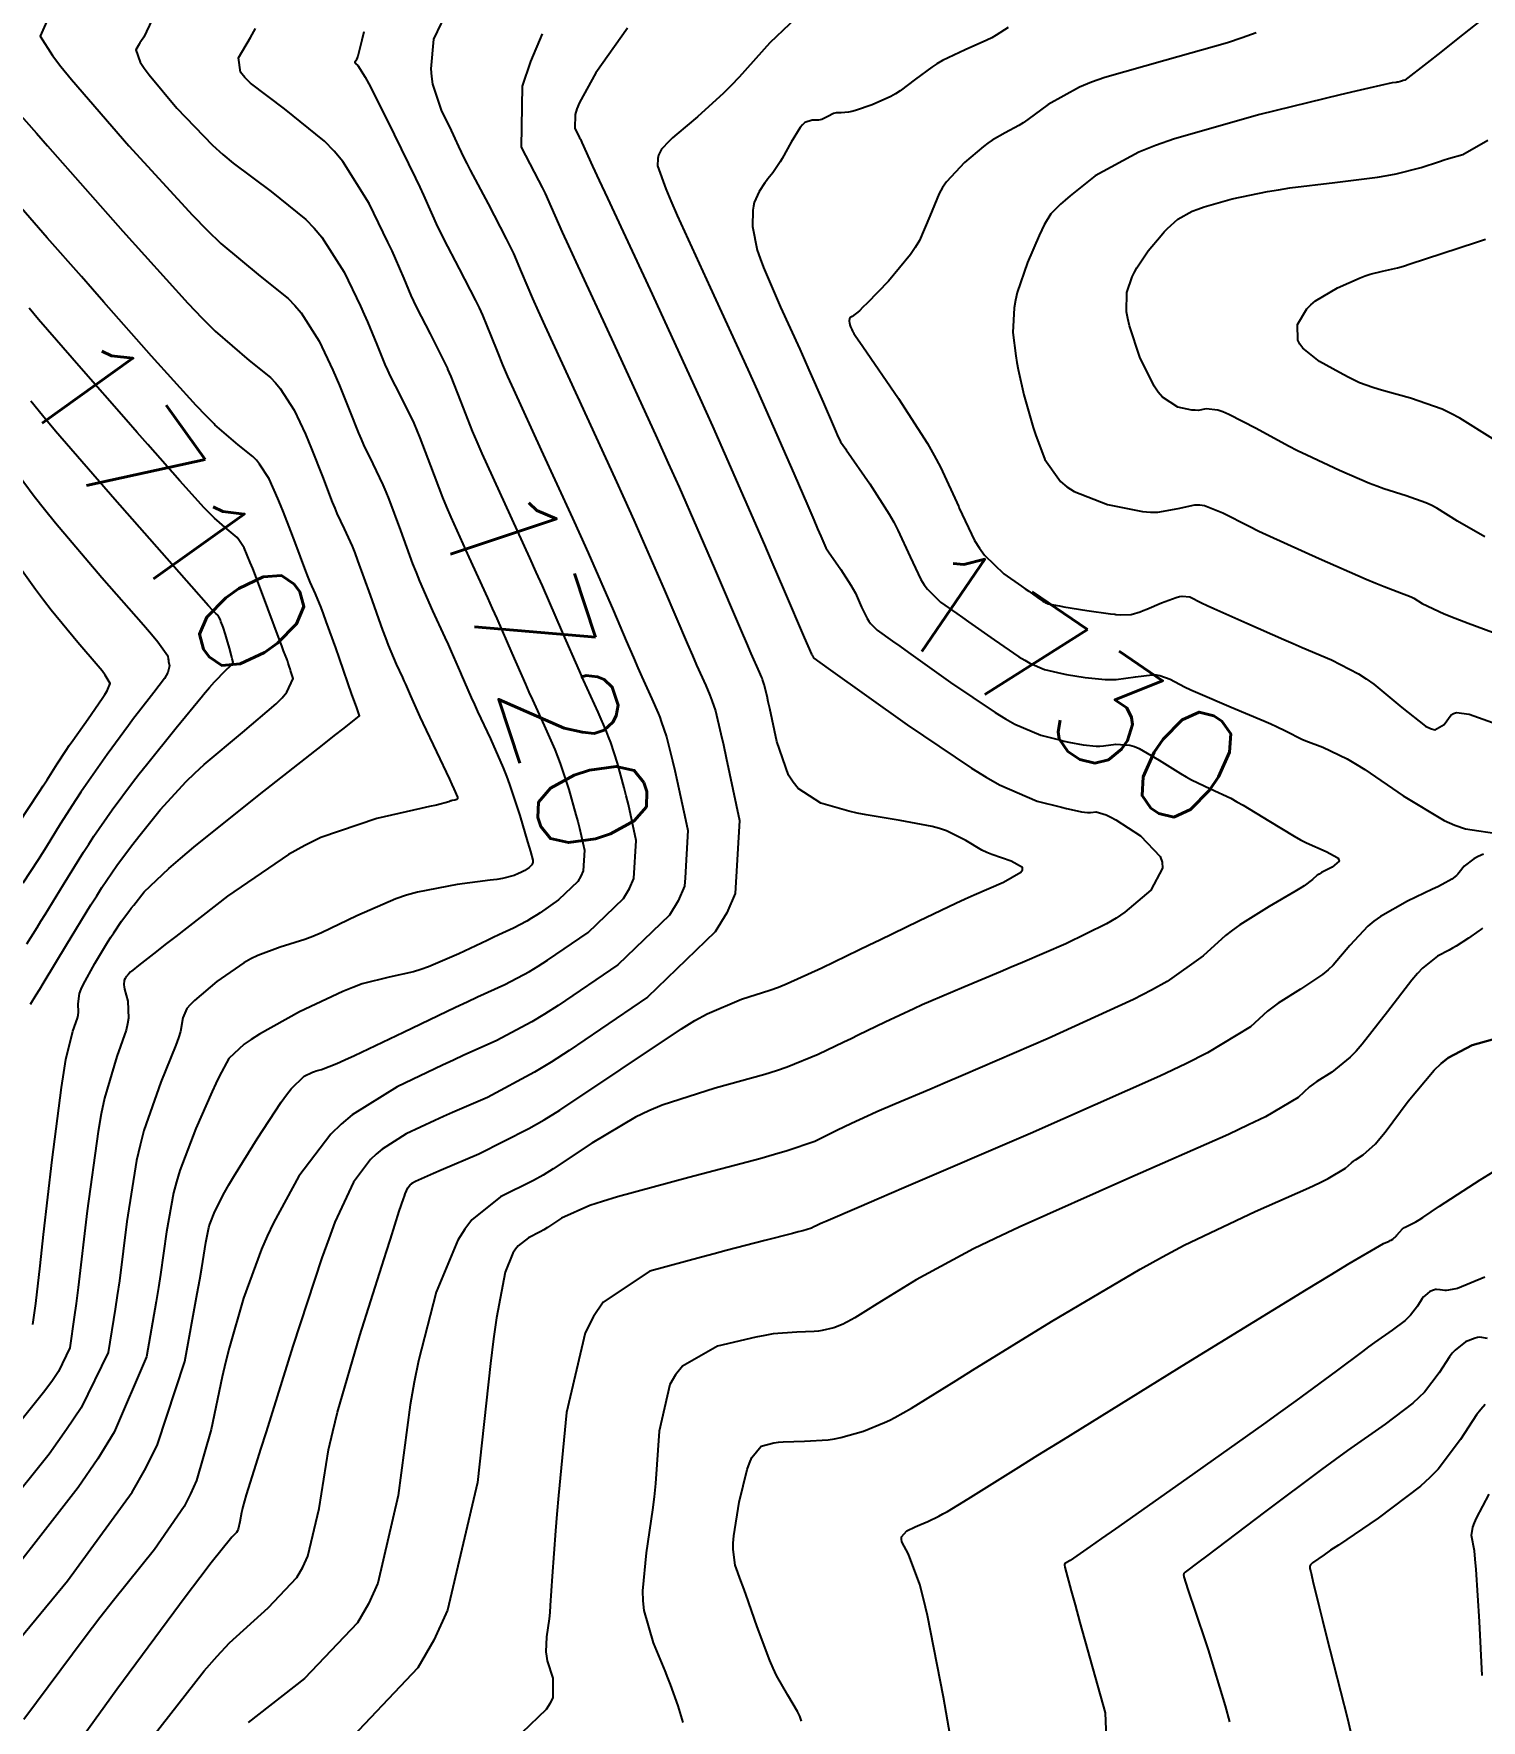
# Model space of a CAD drawing. Header units: metres. Extents: x 837476 to 838477, y 1189012 to 1191014.
# Drawn here: x 837773.6 to 837822.8, y 1189623.9 to 1189681.3 of the extents above; entities that cross this region are included whole.
import ezdxf

# ---------------------------------------------------------------- set-up
doc = ezdxf.new("R2010")
doc.units = ezdxf.units.M
doc.header["$LTSCALE"] = 0.3
doc.layers.add('COTAS 10', color=1, linetype='Continuous')
doc.layers.add('COTAS INT', color=252, linetype='Continuous')
doc.styles.get("Standard").update_dxf_attribs({"font": 'simplex.shx'})

msp = doc.modelspace()

# ---------------------------------------------------------------- linework, layer by layer
at = {"layer": 'COTAS 10'}
for points in [[(837799.946, 1189682.259), (837798.608, 1189680.994), (837797.567, 1189679.825), (837797.296, 1189679.543), (837797.033, 1189679.279), (837796.145, 1189678.474), (837795.447, 1189677.886), (837795.304, 1189677.758), (837795.182, 1189677.645), (837794.92, 1189677.365), (837794.826, 1189677.17), (837794.809, 1189677.11), (837794.796, 1189677.049), (837794.784, 1189676.808), (837795.068, 1189676.017), (837795.242, 1189675.608), (837795.458, 1189675.117), (837796.58, 1189672.659), (837797.864, 1189669.868), (837798.181, 1189669.166), (837798.481, 1189668.496), (837799.428, 1189666.333), (837799.903, 1189665.226), (837800.106, 1189664.751), (837800.237, 1189664.447), (837800.343, 1189664.201), (837800.523, 1189663.796), (837800.612, 1189663.666), (837801.031, 1189663.06), (837801.37, 1189662.531), (837801.449, 1189662.392), (837801.522, 1189662.255), (837801.736, 1189661.787), (837801.921, 1189661.394), (837801.977, 1189661.305), (837802.035, 1189661.224), (837802.262, 1189661.003), (837802.791, 1189660.628), (837803.04, 1189660.451), (837803.334, 1189660.242), (837804.763, 1189659.219), (837806.28, 1189658.195), (837806.628, 1189657.984), (837806.945, 1189657.805), (837807.831, 1189657.421), (837808.469, 1189657.263), (837808.629, 1189657.226), (837808.783, 1189657.193), (837809.279, 1189657.099), (837809.722, 1189657.056), (837809.843, 1189657.055), (837809.962, 1189657.059), (837810.384, 1189657.114), (837810.863, 1189657.084), (837811.019, 1189657.035), (837811.184, 1189656.968), (837811.864, 1189656.576), (837812.584, 1189656.117), (837812.776, 1189656.007), (837812.963, 1189655.905), (837813.612, 1189655.599), (837814.296, 1189655.276), (837814.506, 1189655.162), (837814.724, 1189655.039), (837815.589, 1189654.507), (837816.451, 1189653.983), (837816.667, 1189653.865), (837816.874, 1189653.758), (837817.541, 1189653.468), (837817.942, 1189653.256), (837817.98, 1189653.198), (837817.987, 1189653.141), (837817.752, 1189652.935), (837817.381, 1189652.746), (837817.303, 1189652.7), (837817.235, 1189652.656), (837817.078, 1189652.517), (837816.797, 1189652.301), (837816.652, 1189652.208), (837816.477, 1189652.101), (837815.599, 1189651.596), (837814.605, 1189650.974), (837814.356, 1189650.793), (837814.119, 1189650.608), (837813.359, 1189649.91), (837812.134, 1189649.038), (837811.603, 1189648.745), (837810.99, 1189648.428), (837808.085, 1189647.096), (837805.189, 1189645.853), (837804.581, 1189645.593), (837804.057, 1189645.369), (837802.866, 1189644.865), (837802.249, 1189644.602), (837802.088, 1189644.531), (837801.93, 1189644.46), (837801.394, 1189644.208), (837800.892, 1189643.965), (837800.756, 1189643.898), (837800.621, 1189643.833), (837800.143, 1189643.601), (837799.2, 1189643.274), (837798.771, 1189643.148), (837798.269, 1189643.008), (837795.85, 1189642.373), (837793.426, 1189641.714), (837792.92, 1189641.558), (837792.486, 1189641.413), (837791.518, 1189640.984), (837791.042, 1189640.666), (837790.918, 1189640.592), (837790.798, 1189640.523), (837790.395, 1189640.322), (837790.043, 1189640.044), (837789.955, 1189639.926), (837789.871, 1189639.79), (837789.603, 1189639.151), (837789.312, 1189637.595), (837789.213, 1189636.881), (837789.107, 1189636.043), (837788.659, 1189631.994), (837787.643, 1189627.65), (837787.179, 1189626.627), (837786.635, 1189625.682), (837784.011, 1189622.916)], [(837772.351, 1189625.799), (837774.715, 1189628.642), (837776.909, 1189631.659), (837777.373, 1189632.474), (837777.773, 1189633.279), (837778.7, 1189636.113), (837779.127, 1189638.422), (837779.212, 1189638.896), (837779.283, 1189639.298), (837779.421, 1189640.155), (837779.494, 1189640.555), (837779.525, 1189640.669), (837779.559, 1189640.785), (837779.721, 1189641.216), (837780.058, 1189641.863), (837780.202, 1189642.116), (837780.37, 1189642.4), (837781.161, 1189643.692), (837781.977, 1189644.93), (837782.16, 1189645.18), (837782.324, 1189645.39), (837782.763, 1189645.815), (837783.047, 1189645.95), (837783.114, 1189645.977), (837783.175, 1189646), (837783.354, 1189646.046), (837783.871, 1189646.252), (837784.145, 1189646.375), (837784.477, 1189646.528), (837786.148, 1189647.322), (837787.92, 1189648.167), (837788.315, 1189648.353), (837788.668, 1189648.518), (837789.596, 1189648.937), (837790.43, 1189649.381), (837790.723, 1189649.561), (837791.044, 1189649.766), (837792.43, 1189650.714), (837793.633, 1189651.87), (837793.838, 1189652.206), (837793.987, 1189652.549), (837794.066, 1189653.844), (837793.797, 1189655.063), (837793.727, 1189655.358), (837793.659, 1189655.633), (837793.43, 1189656.473), (837793.197, 1189657.176), (837793.126, 1189657.366), (837793.052, 1189657.553), (837792.764, 1189658.211), (837792.394, 1189659.021), (837792.268, 1189659.303), (837792.133, 1189659.611), (837791.561, 1189660.935), (837790.873, 1189662.51), (837790.664, 1189662.977), (837790.448, 1189663.458), (837789.601, 1189665.303), (837788.823, 1189667.014), (837788.651, 1189667.409), (837788.497, 1189667.771), (837788.096, 1189668.795), (837787.767, 1189669.635), (837787.659, 1189669.881), (837787.649, 1189669.903), (837787.543, 1189670.133), (837787.063, 1189671.089), (837786.604, 1189671.981), (837786.501, 1189672.192), (837786.408, 1189672.388), (837786.163, 1189672.966), (837785.873, 1189673.649), (837785.754, 1189673.911), (837785.617, 1189674.204), (837784.98, 1189675.525), (837784.082, 1189676.947), (837783.781, 1189677.304), (837783.457, 1189677.645), (837782.098, 1189678.743), (837780.939, 1189679.613), (837780.742, 1189679.81), (837780.599, 1189679.989), (837780.529, 1189680.475), (837780.942, 1189681.171), (837781.103, 1189681.482)], [(837823.213, 1189667.517), (837822.095, 1189668.217), (837821.791, 1189668.374), (837821.489, 1189668.516), (837820.418, 1189668.894), (837819.509, 1189669.142), (837819.31, 1189669.201), (837819.133, 1189669.256), (837818.682, 1189669.419), (837818.289, 1189669.612), (837818.148, 1189669.685), (837817.994, 1189669.768), (837817.323, 1189670.141), (837816.746, 1189670.596), (837816.651, 1189670.731), (837816.583, 1189670.871), (837816.574, 1189671.405), (837816.887, 1189671.937), (837817.023, 1189672.074), (837817.181, 1189672.207), (837817.927, 1189672.651), (837818.702, 1189672.991), (837818.877, 1189673.059), (837819.036, 1189673.115), (837819.466, 1189673.223), (837819.97, 1189673.334), (837820.175, 1189673.393), (837820.408, 1189673.463), (837821.484, 1189673.817), (837822.664, 1189674.209), (837822.961, 1189674.304)], [(837773.455, 1189648.272), (837773.648, 1189648.591), (837773.766, 1189648.786), (837773.912, 1189649.027), (837774.672, 1189650.286), (837775.51, 1189651.651), (837775.704, 1189651.959), (837775.882, 1189652.238), (837776.39, 1189652.991), (837776.86, 1189653.619), (837777.015, 1189653.819), (837777.18, 1189654.03), (837777.865, 1189654.885), (837778.754, 1189655.853), (837779.047, 1189656.135), (837779.361, 1189656.423), (837780.667, 1189657.516), (837781.807, 1189658.488), (837782.016, 1189658.701), (837782.179, 1189658.888), (837782.386, 1189659.359), (837782.304, 1189659.627), (837782.285, 1189659.687), (837782.268, 1189659.74), (837782.222, 1189659.881), (837782.193, 1189659.963), (837782.187, 1189659.98), (837782.181, 1189659.994), (837782.169, 1189660.025), (837782.066, 1189660.295), (837782.005, 1189660.461), (837781.928, 1189660.666), (837781.531, 1189661.734), (837781.107, 1189662.857), (837781.014, 1189663.097), (837780.931, 1189663.306), (837780.718, 1189663.802), (837780.543, 1189664.078), (837780.483, 1189664.148), (837780.419, 1189664.215), (837780.146, 1189664.433), (837779.715, 1189664.807), (837779.55, 1189664.972), (837779.366, 1189665.163), (837778.537, 1189666.077), (837777.439, 1189667.324), (837777.085, 1189667.727), (837776.709, 1189668.153), (837775.17, 1189669.9), (837773.721, 1189671.576), (837773.402, 1189671.958)], [(837822.94, 1189638.981), (837822.01, 1189638.598), (837821.706, 1189638.537), (837821.638, 1189638.53), (837821.578, 1189638.525), (837821.422, 1189638.543), (837821.303, 1189638.56), (837821.266, 1189638.555), (837821.228, 1189638.547), (837821.073, 1189638.485), (837820.908, 1189638.356), (837820.862, 1189638.306), (837820.816, 1189638.249), (837820.65, 1189637.991), (837820.417, 1189637.683), (837820.329, 1189637.595), (837820.23, 1189637.505), (837819.789, 1189637.17), (837819.187, 1189636.749), (837818.988, 1189636.604), (837818.775, 1189636.448), (837817.886, 1189635.783), (837816.509, 1189634.771), (837815.989, 1189634.396), (837815.408, 1189633.979), (837812.805, 1189632.131), (837810.373, 1189630.415), (837809.899, 1189630.082), (837809.511, 1189629.81), (837808.832, 1189629.338), (837808.734, 1189629.278), (837808.714, 1189629.265), (837808.696, 1189629.254), (837808.656, 1189629.229), (837808.641, 1189629.203), (837808.639, 1189629.191), (837808.639, 1189629.177), (837808.646, 1189629.112), (837808.865, 1189628.304), (837808.998, 1189627.821), (837809.163, 1189627.227), (837810.022, 1189624.148), (837810.154, 1189620.714)]]:
    msp.add_lwpolyline(points, dxfattribs=at)
at = {"layer": 'COTAS INT'}
for points in [[(837788.208, 1189683.309), (837787.164, 1189681.117), (837787.079, 1189680.106), (837787.098, 1189679.841), (837787.136, 1189679.582), (837787.426, 1189678.703), (837787.766, 1189678.004), (837787.835, 1189677.858), (837787.893, 1189677.734), (837788.015, 1189677.459), (837788.201, 1189677.077), (837788.299, 1189676.885), (837788.419, 1189676.655), (837789.021, 1189675.514), (837789.643, 1189674.316), (837789.775, 1189674.051), (837789.889, 1189673.814), (837790.154, 1189673.197), (837790.538, 1189672.284), (837790.728, 1189671.859), (837790.954, 1189671.361), (837792.068, 1189668.942), (837793.341, 1189666.17), (837793.666, 1189665.448), (837793.98, 1189664.747), (837795.013, 1189662.379), (837795.812, 1189660.518), (837795.978, 1189660.136), (837796.119, 1189659.811), (837796.428, 1189659.117), (837796.57, 1189658.792), (837796.606, 1189658.7), (837796.641, 1189658.606), (837796.757, 1189658.259), (837796.948, 1189657.47), (837797.032, 1189657.098), (837797.128, 1189656.659), (837797.585, 1189654.52), (837797.433, 1189652.032), (837797.146, 1189651.374), (837796.752, 1189650.729), (837794.445, 1189648.511), (837791.784, 1189646.692), (837791.168, 1189646.298), (837790.604, 1189645.952), (837789.003, 1189645.099), (837787.813, 1189644.579), (837787.508, 1189644.442), (837787.214, 1189644.309), (837786.24, 1189643.853), (837785.414, 1189643.338), (837785.213, 1189643.167), (837785.023, 1189642.983), (837784.438, 1189642.217), (837783.813, 1189640.846), (837783.599, 1189640.281), (837783.367, 1189639.636), (837782.381, 1189636.635), (837781.467, 1189633.714), (837781.281, 1189633.119), (837781.123, 1189632.616), (837780.794, 1189631.573), (837780.676, 1189631.165), (837780.651, 1189631.063), (837780.629, 1189630.965), (837780.578, 1189630.653), (837780.519, 1189630.4), (837780.492, 1189630.341), (837780.461, 1189630.286), (837780.308, 1189630.125), (837779.596, 1189629.252), (837779.211, 1189628.747), (837778.745, 1189628.129), (837776.385, 1189624.947), (837774.057, 1189621.702)], [(837825.017, 1189683.511), (837822.021, 1189681.132), (837821.446, 1189680.677), (837820.98, 1189680.31), (837820.218, 1189679.722), (837820.169, 1189679.708), (837820.139, 1189679.698), (837820.077, 1189679.678), (837819.993, 1189679.656), (837819.963, 1189679.651), (837819.93, 1189679.645), (837819.786, 1189679.627), (837818.997, 1189679.452), (837818.557, 1189679.347), (837818.021, 1189679.218), (837815.284, 1189678.548), (837812.38, 1189677.725), (837811.738, 1189677.499), (837811.166, 1189677.274), (837809.688, 1189676.468), (837808.836, 1189675.783), (837808.659, 1189675.633), (837808.508, 1189675.502), (837808.175, 1189675.174), (837807.953, 1189674.79), (837807.871, 1189674.624), (837807.781, 1189674.431), (837807.383, 1189673.517), (837807.029, 1189672.492), (837806.968, 1189672.229), (837806.921, 1189671.975), (837806.884, 1189671.134), (837806.98, 1189670.334), (837807.018, 1189670.105), (837807.06, 1189669.873), (837807.254, 1189669.011), (837807.501, 1189668.137), (837807.576, 1189667.897), (837807.656, 1189667.658), (837807.969, 1189666.805), (837808.5, 1189666.055), (837808.717, 1189665.882), (837808.963, 1189665.723), (837810.105, 1189665.275), (837811.289, 1189665.042), (837811.562, 1189665.018), (837811.811, 1189665.013), (837812.513, 1189665.143), (837813.078, 1189665.27), (837813.241, 1189665.263), (837813.407, 1189665.238), (837814.029, 1189664.995), (837814.922, 1189664.535), (837815.258, 1189664.374), (837815.632, 1189664.198), (837817.306, 1189663.439), (837818.907, 1189662.737), (837819.235, 1189662.597), (837819.514, 1189662.481), (837820.106, 1189662.257), (837820.378, 1189662.161), (837820.454, 1189662.125), (837820.532, 1189662.085), (837820.815, 1189661.907), (837821.564, 1189661.556), (837821.935, 1189661.407), (837822.376, 1189661.235), (837824.558, 1189660.427)], [(837774.144, 1189682.033), (837773.784, 1189681.218), (837774.196, 1189680.554), (837774.485, 1189680.189), (837774.849, 1189679.745), (837776.793, 1189677.487), (837778.961, 1189675.122), (837779.467, 1189674.61), (837779.931, 1189674.16), (837781.266, 1189673.053), (837782.223, 1189672.285), (837782.449, 1189672.05), (837782.659, 1189671.805), (837783.275, 1189670.836), (837783.743, 1189669.845), (837783.858, 1189669.585), (837783.967, 1189669.332), (837784.31, 1189668.473), (837784.616, 1189667.699), (837784.702, 1189667.5), (837784.789, 1189667.307), (837785.105, 1189666.663), (837785.443, 1189665.949), (837785.543, 1189665.712), (837785.645, 1189665.457), (837786.038, 1189664.393), (837786.456, 1189663.258), (837786.574, 1189662.959), (837786.693, 1189662.667), (837787.133, 1189661.663), (837787.554, 1189660.745), (837787.662, 1189660.506), (837787.766, 1189660.274), (837788.082, 1189659.552), (837788.108, 1189659.49), (837788.453, 1189658.705), (837788.558, 1189658.471), (837788.668, 1189658.231), (837789.101, 1189657.306), (837789.534, 1189656.314), (837789.645, 1189656.032), (837789.752, 1189655.746), (837790.104, 1189654.687), (837790.37, 1189653.797), (837790.422, 1189653.617), (837790.466, 1189653.467), (837790.548, 1189653.169), (837790.542, 1189653.065), (837790.529, 1189653.037), (837790.513, 1189653.01), (837790.416, 1189652.917), (837790.308, 1189652.843), (837790.305, 1189652.841), (837790.279, 1189652.824), (837790.255, 1189652.81), (837790.188, 1189652.774), (837790.113, 1189652.74), (837790.085, 1189652.727), (837790.053, 1189652.712), (837789.911, 1189652.644), (837789.513, 1189652.55), (837789.321, 1189652.518), (837789.092, 1189652.485), (837787.97, 1189652.343), (837786.622, 1189652.084), (837786.252, 1189651.976), (837785.882, 1189651.852), (837784.557, 1189651.276), (837783.356, 1189650.699), (837783.065, 1189650.575), (837782.791, 1189650.467), (837781.953, 1189650.207), (837781.184, 1189649.931), (837780.953, 1189649.814), (837780.715, 1189649.678), (837779.795, 1189649.04), (837779.028, 1189648.391), (837778.886, 1189648.249), (837778.776, 1189648.124), (837778.636, 1189647.808), (837778.558, 1189647.344), (837778.487, 1189647.126), (837778.394, 1189646.869), (837777.883, 1189645.616), (837777.309, 1189643.973), (837777.178, 1189643.469), (837777.059, 1189642.945), (837776.727, 1189640.877), (837776.475, 1189638.851), (837776.406, 1189638.354), (837776.338, 1189637.884), (837776.094, 1189636.417), (837775.176, 1189634.526), (837774.682, 1189633.788), (837774.085, 1189632.958), (837771.062, 1189629.188)], [(837777.594, 1189681.788), (837777.304, 1189681.187), (837777.204, 1189681.037), (837777.175, 1189680.992), (837777.147, 1189680.944), (837777.041, 1189680.757), (837777.189, 1189680.331), (837777.32, 1189680.132), (837777.49, 1189679.9), (837778.429, 1189678.769), (837779.648, 1189677.508), (837779.994, 1189677.192), (837780.344, 1189676.891), (837781.639, 1189675.926), (837782.824, 1189674.976), (837783.104, 1189674.684), (837783.364, 1189674.38), (837784.128, 1189673.18), (837784.68, 1189672.024), (837784.806, 1189671.748), (837784.92, 1189671.491), (837785.236, 1189670.72), (837785.512, 1189670.044), (837785.602, 1189669.846), (837785.696, 1189669.644), (837785.865, 1189669.311), (837786.084, 1189668.876), (837786.493, 1189668.041), (837786.601, 1189667.796), (837786.706, 1189667.546), (837787.067, 1189666.594), (837787.476, 1189665.515), (837787.612, 1189665.184), (837787.758, 1189664.84), (837788.367, 1189663.483), (837789.001, 1189662.101), (837789.163, 1189661.742), (837789.319, 1189661.392), (837789.834, 1189660.213), (837790.293, 1189659.158), (837790.413, 1189658.887), (837790.531, 1189658.626), (837790.932, 1189657.759), (837791.293, 1189656.934), (837791.386, 1189656.699), (837791.474, 1189656.461), (837791.767, 1189655.58), (837792.014, 1189654.715), (837792.075, 1189654.488), (837792.131, 1189654.265), (837792.307, 1189653.507), (837792.264, 1189652.807), (837792.184, 1189652.621), (837792.073, 1189652.44), (837791.423, 1189651.816), (837790.792, 1189651.384), (837790.675, 1189651.304), (837790.501, 1189651.193), (837790.343, 1189651.095), (837789.892, 1189650.855), (837789.391, 1189650.629), (837789.2, 1189650.54), (837788.987, 1189650.44), (837788.03, 1189649.983), (837786.995, 1189649.539), (837786.733, 1189649.447), (837786.482, 1189649.368), (837785.662, 1189649.194), (837784.738, 1189648.959), (837784.42, 1189648.841), (837784.075, 1189648.701), (837782.609, 1189648.004), (837781.241, 1189647.247), (837780.958, 1189647.068), (837780.718, 1189646.903), (837780.197, 1189646.418), (837779.874, 1189645.813), (837779.757, 1189645.571), (837779.63, 1189645.297), (837779.073, 1189644.042), (837778.535, 1189642.611), (837778.419, 1189642.226), (837778.318, 1189641.846), (837778.074, 1189640.516), (837777.879, 1189639.074), (837777.809, 1189638.625), (837777.732, 1189638.153), (837777.397, 1189636.265), (837776.302, 1189633.698), (837775.745, 1189632.797), (837775.079, 1189631.815), (837771.76, 1189627.58)], [(837784.794, 1189681.369), (837784.731, 1189681.075), (837784.596, 1189680.533), (837784.542, 1189680.42), (837784.52, 1189680.376), (837784.493, 1189680.33), (837784.497, 1189680.298), (837784.507, 1189680.287), (837784.519, 1189680.274), (837784.595, 1189680.217), (837784.845, 1189679.817), (837784.967, 1189679.589), (837785.113, 1189679.308), (837785.832, 1189677.87), (837786.554, 1189676.383), (837786.702, 1189676.073), (837786.827, 1189675.807), (837787.089, 1189675.213), (837787.305, 1189674.732), (837787.4, 1189674.538), (837787.511, 1189674.318), (837788.042, 1189673.302), (837788.593, 1189672.225), (837788.717, 1189671.966), (837788.828, 1189671.725), (837789.125, 1189670.996), (837789.341, 1189670.465), (837789.518, 1189670.027), (837789.689, 1189669.634), (837789.888, 1189669.187), (837790.834, 1189667.123), (837791.894, 1189664.814), (837792.165, 1189664.213), (837792.426, 1189663.629), (837793.287, 1189661.657), (837793.727, 1189660.637), (837793.973, 1189660.065), (837794.123, 1189659.72), (837794.256, 1189659.416), (837794.596, 1189658.664), (837794.811, 1189658.173), (837794.866, 1189658.033), (837794.919, 1189657.891), (837795.093, 1189657.366), (837795.304, 1189656.552), (837795.379, 1189656.228), (837795.463, 1189655.861), (837795.747, 1189654.551), (837795.826, 1189654.182), (837795.727, 1189652.565), (837795.71, 1189652.29), (837795.492, 1189651.79), (837795.192, 1189651.3), (837793.438, 1189649.613), (837791.414, 1189648.229), (837790.946, 1189647.929), (837790.517, 1189647.666), (837789.299, 1189647.018), (837788.2, 1189646.529), (837787.846, 1189646.366), (837787.47, 1189646.191), (837785.932, 1189645.461), (837784.396, 1189644.504), (837784.022, 1189644.186), (837783.67, 1189643.845), (837782.581, 1189642.421), (837781.719, 1189640.827), (837781.509, 1189640.378), (837781.312, 1189639.926), (837780.704, 1189638.266), (837780.215, 1189636.557), (837780.092, 1189636.074), (837779.975, 1189635.587), (837779.598, 1189633.794), (837779.095, 1189632.058), (837778.899, 1189631.609), (837778.677, 1189631.172), (837777.671, 1189629.704), (837776.278, 1189627.978), (837775.813, 1189627.378), (837775.314, 1189626.726), (837773.224, 1189623.927)], [(837793.767, 1189681.487), (837792.693, 1189679.966), (837792.139, 1189678.962), (837792.048, 1189678.743), (837791.984, 1189678.55), (837791.974, 1189678.07), (837792.112, 1189677.808), (837792.14, 1189677.753), (837792.163, 1189677.706), (837792.211, 1189677.6), (837792.58, 1189676.796), (837792.805, 1189676.309), (837793.084, 1189675.708), (837794.536, 1189672.582), (837796.229, 1189668.895), (837796.659, 1189667.941), (837797.073, 1189667.015), (837798.43, 1189663.909), (837798.651, 1189663.394), (837799.112, 1189662.316), (837799.78, 1189660.753), (837800.025, 1189660.181), (837800.029, 1189660.175), (837800.049, 1189660.146), (837800.065, 1189660.121), (837800.069, 1189660.114), (837800.072, 1189660.107), (837800.083, 1189660.085), (837800.091, 1189660.066), (837800.097, 1189660.058), (837800.108, 1189660.048), (837800.602, 1189659.694), (837803.285, 1189657.774), (837805.469, 1189656.299), (837805.971, 1189655.995), (837806.427, 1189655.737), (837807.704, 1189655.183), (837808.535, 1189654.97), (837808.711, 1189654.927), (837808.863, 1189654.89), (837809.219, 1189654.813), (837809.418, 1189654.794), (837809.472, 1189654.793), (837809.526, 1189654.795), (837809.715, 1189654.82), (837810.061, 1189654.717), (837810.213, 1189654.639), (837810.389, 1189654.539), (837811.231, 1189653.997), (837811.894, 1189653.298), (837811.958, 1189653.098), (837811.97, 1189652.896), (837811.583, 1189652.147), (837810.698, 1189651.402), (837810.396, 1189651.202), (837810.069, 1189651.006), (837808.683, 1189650.321), (837807.21, 1189649.692), (837806.828, 1189649.53), (837806.458, 1189649.373), (837805.215, 1189648.853), (837804.093, 1189648.374), (837803.799, 1189648.244), (837803.512, 1189648.115), (837802.537, 1189647.658), (837801.623, 1189647.214), (837801.375, 1189647.094), (837801.129, 1189646.975), (837800.261, 1189646.552), (837799.203, 1189646.124), (837798.838, 1189646.001), (837798.442, 1189645.876), (837796.749, 1189645.408), (837794.952, 1189644.829), (837794.49, 1189644.634), (837794.043, 1189644.424), (837792.558, 1189643.539), (837791.239, 1189642.66), (837790.897, 1189642.454), (837790.565, 1189642.263), (837789.448, 1189641.707), (837788.473, 1189640.935), (837788.229, 1189640.608), (837787.997, 1189640.232), (837787.254, 1189638.464), (837786.65, 1189636.132), (837786.506, 1189635.401), (837786.371, 1189634.632), (837785.965, 1189631.547), (837785.269, 1189628.567), (837784.95, 1189627.865), (837784.577, 1189627.217), (837782.777, 1189625.319), (837780.854, 1189623.816)], [(837806.721, 1189681.507), (837806.312, 1189681.246), (837806.161, 1189681.165), (837805.995, 1189681.082), (837805.258, 1189680.751), (837804.487, 1189680.383), (837804.298, 1189680.275), (837804.12, 1189680.166), (837803.565, 1189679.75), (837803.044, 1189679.354), (837802.887, 1189679.257), (837802.725, 1189679.166), (837802.091, 1189678.88), (837801.522, 1189678.685), (837801.4, 1189678.651), (837801.294, 1189678.626), (837801.038, 1189678.607), (837800.874, 1189678.61), (837800.826, 1189678.598), (837800.777, 1189678.582), (837800.587, 1189678.48), (837800.383, 1189678.379), (837800.325, 1189678.364), (837800.267, 1189678.354), (837800.049, 1189678.363), (837799.804, 1189678.274), (837799.728, 1189678.202), (837799.648, 1189678.11), (837799.332, 1189677.605), (837799.03, 1189677.058), (837798.959, 1189676.938), (837798.894, 1189676.832), (837798.709, 1189676.566), (837798.548, 1189676.362), (837798.499, 1189676.296), (837798.447, 1189676.225), (837798.247, 1189675.934), (837798.082, 1189675.555), (837798.054, 1189675.43), (837798.033, 1189675.295), (837798.019, 1189674.734), (837798.186, 1189673.937), (837798.279, 1189673.653), (837798.392, 1189673.341), (837798.971, 1189671.99), (837799.627, 1189670.563), (837799.789, 1189670.205), (837799.943, 1189669.862), (837800.427, 1189668.757), (837800.778, 1189667.941), (837800.849, 1189667.781), (837800.907, 1189667.649), (837801.02, 1189667.41), (837801.195, 1189667.158), (837801.21, 1189667.138), (837802.012, 1189665.975), (837802.674, 1189664.942), (837802.829, 1189664.67), (837802.972, 1189664.403), (837803.388, 1189663.49), (837803.751, 1189662.722), (837803.861, 1189662.548), (837803.974, 1189662.39), (837804.416, 1189661.958), (837804.981, 1189661.562), (837805.172, 1189661.427), (837805.377, 1189661.282), (837806.242, 1189660.665), (837807.09, 1189660.091), (837807.285, 1189659.974), (837807.463, 1189659.873), (837807.958, 1189659.658), (837808.403, 1189659.556), (837808.547, 1189659.526), (837808.702, 1189659.496), (837809.339, 1189659.384), (837810.027, 1189659.318), (837810.213, 1189659.317), (837810.398, 1189659.324), (837811.053, 1189659.409), (837811.626, 1189659.478), (837811.76, 1189659.475), (837811.883, 1189659.462), (837812.238, 1189659.332), (837812.728, 1189659.068), (837812.937, 1189658.97), (837813.177, 1189658.862), (837814.307, 1189658.383), (837815.424, 1189657.914), (837815.656, 1189657.812), (837815.855, 1189657.723), (837816.159, 1189657.57), (837816.292, 1189657.502), (837816.6, 1189657.341), (837816.717, 1189657.289), (837816.848, 1189657.235), (837817.435, 1189657.015), (837818.264, 1189656.617), (837818.548, 1189656.45), (837818.855, 1189656.259), (837820.161, 1189655.365), (837821.56, 1189654.523), (837821.926, 1189654.365), (837822.283, 1189654.239), (837823.497, 1189654.056)], [(837777.586, 1189623.303), (837779.367, 1189625.575), (837779.807, 1189626.081), (837780.225, 1189626.534), (837781.543, 1189627.722), (837782.519, 1189628.751), (837782.721, 1189629.103), (837782.894, 1189629.484), (837783.272, 1189631.1), (837783.597, 1189633.102), (837783.736, 1189633.726), (837783.897, 1189634.38), (837784.656, 1189636.995), (837785.409, 1189639.354), (837785.566, 1189639.847), (837785.701, 1189640.271), (837786.002, 1189641.223), (837786.142, 1189641.648), (837786.175, 1189641.739), (837786.205, 1189641.819), (837786.294, 1189642.014), (837786.377, 1189642.122), (837786.404, 1189642.148), (837786.432, 1189642.172), (837786.549, 1189642.245), (837786.958, 1189642.426), (837787.17, 1189642.518), (837787.426, 1189642.629), (837788.707, 1189643.18), (837790.407, 1189644.035), (837790.927, 1189644.337), (837791.468, 1189644.667), (837795.6, 1189647.435), (837796.059, 1189647.71), (837796.478, 1189647.944), (837797.647, 1189648.443), (837798.614, 1189648.745), (837798.905, 1189648.854), (837799.207, 1189648.975), (837800.379, 1189649.504), (837801.638, 1189650.116), (837801.994, 1189650.289), (837802.354, 1189650.464), (837803.679, 1189651.107), (837804.941, 1189651.707), (837805.26, 1189651.854), (837805.566, 1189651.992), (837806.562, 1189652.424), (837807.157, 1189652.764), (837807.21, 1189652.845), (837807.215, 1189652.919), (837806.83, 1189653.14), (837806.166, 1189653.36), (837805.994, 1189653.433), (837805.829, 1189653.512), (837805.277, 1189653.845), (837804.622, 1189654.173), (837804.391, 1189654.25), (837804.138, 1189654.32), (837803.048, 1189654.523), (837801.885, 1189654.711), (837801.587, 1189654.773), (837801.299, 1189654.838), (837800.344, 1189655.109), (837799.575, 1189655.612), (837799.404, 1189655.824), (837799.251, 1189656.067), (837798.849, 1189657.21), (837798.61, 1189658.328), (837798.56, 1189658.556), (837798.517, 1189658.749), (837798.42, 1189659.152), (837798.364, 1189659.321), (837798.347, 1189659.366), (837798.329, 1189659.412), (837798.26, 1189659.57), (837797.982, 1189660.206), (837797.833, 1189660.552), (837797.652, 1189660.972), (837796.74, 1189663.102), (837795.533, 1189665.865), (837795.167, 1189666.684), (837794.788, 1189667.526), (837793.302, 1189670.762), (837792.019, 1189673.535), (837791.766, 1189674.084), (837791.559, 1189674.54), (837791.182, 1189675.399), (837790.974, 1189675.859), (837790.872, 1189676.063), (837790.751, 1189676.3), (837790.156, 1189677.435), (837790.195, 1189679.518), (837790.474, 1189680.353), (837790.87, 1189681.301)], [(837815.163, 1189681.327), (837814.691, 1189681.155), (837814.184, 1189680.986), (837812.058, 1189680.392), (837810.015, 1189679.809), (837809.56, 1189679.646), (837809.152, 1189679.483), (837808.081, 1189678.89), (837807.396, 1189678.38), (837807.233, 1189678.269), (837807.081, 1189678.171), (837806.625, 1189677.925), (837806.18, 1189677.674), (837806.035, 1189677.572), (837805.879, 1189677.456), (837805.237, 1189676.92), (837804.626, 1189676.258), (837804.491, 1189676.063), (837804.37, 1189675.862), (837804.054, 1189675.094), (837803.704, 1189674.266), (837803.561, 1189674.028), (837803.399, 1189673.787), (837802.648, 1189672.883), (837801.924, 1189672.133), (837801.779, 1189671.989), (837801.658, 1189671.872), (837801.417, 1189671.676), (837801.35, 1189671.643), (837801.338, 1189671.628), (837801.328, 1189671.611), (837801.316, 1189671.529), (837801.327, 1189671.437), (837801.331, 1189671.414), (837801.337, 1189671.392), (837801.362, 1189671.32), (837801.391, 1189671.259), (837801.398, 1189671.243), (837801.404, 1189671.229), (837801.425, 1189671.181), (837801.451, 1189671.131), (837801.46, 1189671.114), (837801.471, 1189671.097), (837801.518, 1189671.025), (837801.777, 1189670.65), (837802.994, 1189668.889), (837803.978, 1189667.353), (837804.209, 1189666.947), (837804.422, 1189666.551), (837805.041, 1189665.192), (837805.059, 1189665.155), (837805.581, 1189664.05), (837805.744, 1189663.791), (837805.913, 1189663.556), (837806.571, 1189662.913), (837807.171, 1189662.496), (837807.303, 1189662.404), (837807.42, 1189662.322), (837807.721, 1189662.11), (837807.901, 1189661.988), (837807.943, 1189661.963), (837807.98, 1189661.942), (837808.086, 1189661.896), (837808.336, 1189661.848), (837808.466, 1189661.826), (837808.621, 1189661.799), (837809.399, 1189661.67), (837810.207, 1189661.555), (837810.348, 1189661.541), (837810.381, 1189661.537), (837810.535, 1189661.525), (837810.911, 1189661.535), (837811.214, 1189661.625), (837811.321, 1189661.664), (837811.438, 1189661.71), (837811.944, 1189661.927), (837812.438, 1189662.115), (837812.548, 1189662.142), (837812.646, 1189662.159), (837812.899, 1189662.129), (837813.305, 1189661.932), (837813.498, 1189661.843), (837813.726, 1189661.739), (837814.841, 1189661.238), (837816.101, 1189660.683), (837816.421, 1189660.545), (837816.727, 1189660.412), (837817.726, 1189659.989), (837818.65, 1189659.508), (837818.909, 1189659.34), (837819.169, 1189659.156), (837820.12, 1189658.365), (837820.925, 1189657.736), (837821.093, 1189657.654), (837821.237, 1189657.612), (837821.561, 1189657.794), (837821.794, 1189658.117), (837821.882, 1189658.164), (837821.978, 1189658.192), (837822.41, 1189658.142), (837823.206, 1189657.861)], [(837772.864, 1189678.81), (837773.656, 1189677.91), (837774.027, 1189677.488), (837776.591, 1189674.574), (837778.806, 1189672.132), (837779.299, 1189671.62), (837779.739, 1189671.179), (837780.893, 1189670.18), (837781.621, 1189669.595), (837781.794, 1189669.416), (837781.953, 1189669.229), (837782.423, 1189668.491), (837782.805, 1189667.665), (837782.91, 1189667.422), (837783.014, 1189667.174), (837783.384, 1189666.227), (837783.72, 1189665.355), (837783.803, 1189665.153), (837783.881, 1189664.97), (837784.126, 1189664.45), (837784.393, 1189663.857), (837784.485, 1189663.627), (837784.585, 1189663.368), (837785.009, 1189662.192), (837785.435, 1189661.002), (837785.535, 1189660.734), (837785.628, 1189660.493), (837785.899, 1189659.843), (837786.108, 1189659.389), (837786.161, 1189659.271), (837786.212, 1189659.156), (837786.382, 1189658.768), (837786.613, 1189658.251), (837786.704, 1189658.055), (837786.806, 1189657.836), (837787.269, 1189656.853), (837787.705, 1189655.928), (837787.79, 1189655.746), (837787.86, 1189655.595), (837787.982, 1189655.318), (837787.981, 1189655.26), (837787.973, 1189655.248), (837787.961, 1189655.237), (837787.892, 1189655.215), (837787.805, 1189655.2), (837787.783, 1189655.194), (837787.761, 1189655.187), (837787.688, 1189655.157), (837787.271, 1189655.048), (837787.032, 1189654.993), (837786.74, 1189654.926), (837785.24, 1189654.592), (837783.336, 1189653.94), (837782.789, 1189653.672), (837782.233, 1189653.367), (837780.157, 1189651.95), (837778.395, 1189650.577), (837778.038, 1189650.299), (837777.738, 1189650.065), (837777.129, 1189649.589), (837776.931, 1189649.43), (837776.89, 1189649.396), (837776.856, 1189649.366), (837776.781, 1189649.295), (837776.75, 1189649.257), (837776.743, 1189649.247), (837776.736, 1189649.238), (837776.715, 1189649.21), (837776.691, 1189649.175), (837776.683, 1189649.162), (837776.674, 1189649.148), (837776.635, 1189649.084), (837776.627, 1189648.931), (837776.638, 1189648.861), (837776.654, 1189648.778), (837776.759, 1189648.376), (837776.788, 1189647.792), (837776.756, 1189647.595), (837776.708, 1189647.383), (837776.389, 1189646.486), (837775.972, 1189645.074), (837775.861, 1189644.537), (837775.753, 1189643.936), (837775.38, 1189641.237), (837775.071, 1189638.628), (837775.003, 1189638.083), (837774.943, 1189637.615), (837774.791, 1189636.569), (837774.404, 1189635.771), (837774.195, 1189635.46), (837773.943, 1189635.109), (837772.668, 1189633.519)], [(837822.949, 1189664.176), (837822.014, 1189664.712), (837821.313, 1189665.151), (837821.122, 1189665.25), (837820.933, 1189665.338), (837820.262, 1189665.576), (837819.512, 1189665.812), (837819.273, 1189665.899), (837819.02, 1189665.996), (837817.994, 1189666.429), (837816.881, 1189666.95), (837816.574, 1189667.103), (837816.266, 1189667.26), (837815.159, 1189667.86), (837814.227, 1189668.344), (837814.03, 1189668.428), (837813.86, 1189668.49), (837813.466, 1189668.532), (837813.183, 1189668.48), (837813.083, 1189668.482), (837812.973, 1189668.491), (837812.496, 1189668.586), (837811.97, 1189668.933), (837811.829, 1189669.102), (837811.69, 1189669.303), (837811.204, 1189670.292), (837810.848, 1189671.356), (837810.791, 1189671.605), (837810.751, 1189671.833), (837810.756, 1189672.491), (837810.943, 1189673.029), (837811.018, 1189673.182), (837811.103, 1189673.336), (837811.492, 1189673.91), (837811.924, 1189674.432), (837812.035, 1189674.554), (837812.143, 1189674.667), (837812.501, 1189674.993), (837812.988, 1189675.258), (837813.176, 1189675.332), (837813.387, 1189675.406), (837814.342, 1189675.677), (837815.552, 1189675.929), (837815.924, 1189675.992), (837816.311, 1189676.051), (837817.844, 1189676.241), (837819.29, 1189676.422), (837819.623, 1189676.476), (837819.927, 1189676.531), (837820.781, 1189676.747), (837821.401, 1189676.954), (837821.558, 1189677.003), (837821.708, 1189677.05), (837822.196, 1189677.191), (837823.048, 1189677.681)], [(837773.529, 1189637.363), (837773.628, 1189638.082), (837773.776, 1189639.367), (837773.898, 1189640.427), (837774.191, 1189642.969), (837774.505, 1189645.434), (837774.584, 1189645.947), (837774.658, 1189646.385), (837774.894, 1189647.355), (837775.051, 1189647.795), (837775.075, 1189647.899), (837775.09, 1189647.995), (837775.076, 1189648.281), (837775.12, 1189648.635), (837775.172, 1189648.775), (837775.241, 1189648.933), (837775.636, 1189649.656), (837776.085, 1189650.389), (837776.189, 1189650.553), (837776.284, 1189650.702), (837776.552, 1189651.1), (837776.798, 1189651.429), (837776.879, 1189651.533), (837776.965, 1189651.643), (837777.323, 1189652.09), (837778.163, 1189652.892), (837778.553, 1189653.225), (837779.012, 1189653.608), (837781.237, 1189655.393), (837783.384, 1189657.085), (837783.794, 1189657.409), (837784.123, 1189657.669), (837784.645, 1189658.085), (837784.54, 1189658.388), (837784.392, 1189658.81), (837783.966, 1189660.032), (837783.837, 1189660.396), (837783.518, 1189661.294), (837783.423, 1189661.552), (837783.341, 1189661.772), (837783.148, 1189662.238), (837782.974, 1189662.632), (837782.904, 1189662.807), (837782.824, 1189663.01), (837782.457, 1189663.981), (837782.308, 1189664.372), (837782.06, 1189665.016), (837781.962, 1189665.26), (837781.868, 1189665.485), (837781.571, 1189666.146), (837781.248, 1189666.653), (837781.138, 1189666.782), (837781.02, 1189666.905), (837780.519, 1189667.307), (837779.727, 1189667.993), (837779.701, 1189668.02), (837779.424, 1189668.296), (837779.086, 1189668.648), (837777.564, 1189670.325), (837775.952, 1189672.158), (837775.556, 1189672.607), (837775.183, 1189673.032), (837774.017, 1189674.355), (837773.137, 1189675.373)], [(837773.321, 1189650.328), (837773.678, 1189650.884), (837773.806, 1189651.091), (837773.948, 1189651.321), (837774.569, 1189652.34), (837775.252, 1189653.441), (837775.434, 1189653.721), (837775.612, 1189653.992), (837776.227, 1189654.881), (837776.922, 1189655.81), (837777.151, 1189656.105), (837777.395, 1189656.417), (837778.407, 1189657.679), (837779.307, 1189658.768), (837779.344, 1189658.813), (837779.541, 1189659.044), (837779.711, 1189659.238), (837780.097, 1189659.639), (837780.262, 1189659.782), (837780.292, 1189659.813), (837780.316, 1189659.841), (837780.344, 1189659.915), (837780.316, 1189660.019), (837780.303, 1189660.067), (837780.289, 1189660.122), (837780.22, 1189660.392), (837780.138, 1189660.697), (837780.115, 1189660.775), (837780.091, 1189660.85), (837780.006, 1189661.1), (837779.932, 1189661.296), (837779.916, 1189661.337), (837779.902, 1189661.373), (837779.866, 1189661.457), (837779.838, 1189661.502), (837779.828, 1189661.514), (837779.817, 1189661.525), (837779.773, 1189661.56), (837779.702, 1189661.621), (837779.676, 1189661.648), (837779.645, 1189661.679), (837779.51, 1189661.828), (837778.927, 1189662.491), (837776.323, 1189665.445), (837774.306, 1189667.778), (837773.862, 1189668.31), (837773.467, 1189668.792)], [(837772.517, 1189666.987), (837773.572, 1189665.557), (837773.924, 1189665.113), (837774.302, 1189664.648), (837775.884, 1189662.796), (837777.294, 1189661.177), (837777.564, 1189660.859), (837777.781, 1189660.597), (837778.127, 1189660.123), (837778.138, 1189660.008), (837778.143, 1189659.973), (837778.15, 1189659.936), (837778.181, 1189659.789), (837778.123, 1189659.554), (837778.072, 1189659.461), (837778.007, 1189659.356), (837777.648, 1189658.875), (837777.128, 1189658.211), (837776.962, 1189657.991), (837776.785, 1189657.755), (837776.065, 1189656.772), (837775.342, 1189655.746), (837775.163, 1189655.483), (837774.995, 1189655.23), (837774.465, 1189654.394), (837773.984, 1189653.614), (837773.847, 1189653.397), (837773.707, 1189653.178), (837773.188, 1189652.384)], [(837773.055, 1189654.44), (837773.737, 1189655.472), (837773.887, 1189655.702), (837774.02, 1189655.908), (837774.361, 1189656.448), (837774.662, 1189656.916), (837774.771, 1189657.076), (837774.891, 1189657.249), (837775.414, 1189657.986), (837775.891, 1189658.671), (837775.982, 1189658.812), (837776.055, 1189658.931), (837776.167, 1189659.186), (837775.995, 1189659.471), (837775.888, 1189659.61), (837775.755, 1189659.775), (837775.06, 1189660.585), (837774.155, 1189661.681), (837773.889, 1189662.026), (837773.617, 1189662.389), (837772.581, 1189663.85)], [(837822.894, 1189653.376), (837822.721, 1189653.297), (837822.573, 1189653.22), (837822.239, 1189652.963), (837822.066, 1189652.748), (837822.02, 1189652.698), (837821.975, 1189652.652), (837821.817, 1189652.519), (837821.493, 1189652.34), (837821.343, 1189652.265), (837821.167, 1189652.179), (837820.313, 1189651.776), (837819.389, 1189651.255), (837819.169, 1189651.094), (837818.964, 1189650.926), (837818.354, 1189650.262), (837817.785, 1189649.603), (837817.607, 1189649.438), (837817.42, 1189649.281), (837816.669, 1189648.778), (837815.916, 1189648.307), (837815.728, 1189648.17), (837815.548, 1189648.03), (837814.973, 1189647.502), (837813.51, 1189646.612), (837812.771, 1189646.244), (837811.887, 1189645.824), (837807.488, 1189643.871), (837803.168, 1189642.015), (837802.334, 1189641.656), (837801.656, 1189641.366), (837800.517, 1189640.877), (837800.406, 1189640.83), (837800.376, 1189640.817), (837800.348, 1189640.804), (837800.251, 1189640.759), (837800.161, 1189640.715), (837800.136, 1189640.703), (837800.112, 1189640.691), (837800.026, 1189640.649), (837799.731, 1189640.559), (837799.574, 1189640.516), (837799.386, 1189640.466), (837798.436, 1189640.221), (837797.131, 1189639.882), (837796.718, 1189639.772), (837796.283, 1189639.656), (837794.529, 1189639.177), (837792.939, 1189638.122), (837792.608, 1189637.642), (837792.323, 1189637.08), (837791.691, 1189634.375), (837791.419, 1189631.551), (837791.362, 1189630.915), (837791.314, 1189630.343), (837791.205, 1189628.803), (837791.141, 1189627.802), (837791.121, 1189627.569), (837791.1, 1189627.355), (837791.015, 1189626.741), (837790.992, 1189626.228), (837791.01, 1189626.077), (837791.039, 1189625.922), (837791.232, 1189625.333), (837791.229, 1189624.673), (837791.134, 1189624.475), (837790.998, 1189624.269), (837790.167, 1189623.467)], [(837822.863, 1189650.853), (837822.806, 1189650.812), (837822.738, 1189650.762), (837822.388, 1189650.517), (837821.965, 1189650.242), (837821.849, 1189650.173), (837821.735, 1189650.108), (837821.33, 1189649.9), (837820.826, 1189649.497), (837820.649, 1189649.309), (837820.457, 1189649.087), (837819.63, 1189648.008), (837818.773, 1189646.905), (837818.562, 1189646.668), (837818.363, 1189646.461), (837817.738, 1189645.96), (837817.227, 1189645.64), (837817.099, 1189645.547), (837816.977, 1189645.452), (837816.587, 1189645.093), (837815.48, 1189644.44), (837814.906, 1189644.16), (837814.217, 1189643.837), (837810.763, 1189642.309), (837807.102, 1189640.685), (837806.283, 1189640.3), (837805.547, 1189639.943), (837803.59, 1189638.891), (837802.413, 1189638.164), (837802.169, 1189638.013), (837801.961, 1189637.883), (837801.503, 1189637.598), (837801.256, 1189637.458), (837801.181, 1189637.421), (837801.102, 1189637.384), (837800.79, 1189637.257), (837800.394, 1189637.16), (837800.263, 1189637.142), (837800.121, 1189637.128), (837799.532, 1189637.112), (837798.721, 1189637.044), (837798.441, 1189636.997), (837798.136, 1189636.939), (837796.833, 1189636.629), (837795.639, 1189635.95), (837795.404, 1189635.659), (837795.209, 1189635.323), (837794.847, 1189633.737), (837794.721, 1189631.96), (837794.674, 1189631.504), (837794.623, 1189631.063), (837794.398, 1189629.6), (837794.278, 1189628.301), (837794.293, 1189627.964), (837794.329, 1189627.637), (837794.636, 1189626.536), (837795.036, 1189625.576), (837795.132, 1189625.336), (837795.221, 1189625.109), (837795.485, 1189624.384), (837795.651, 1189623.818)], [(837823.205, 1189647.063), (837822.518, 1189646.879), (837821.697, 1189646.441), (837821.462, 1189646.249), (837821.697, 1189646.441), (837822.518, 1189646.879), (837823.205, 1189647.063)], [(837799.693, 1189623.866), (837799.629, 1189624.032), (837799.556, 1189624.194), (837799.227, 1189624.747), (837798.834, 1189625.426), (837798.721, 1189625.667), (837798.606, 1189625.932), (837798.176, 1189627.08), (837797.792, 1189628.191), (837797.707, 1189628.433), (837797.63, 1189628.645), (837797.427, 1189629.172), (837797.36, 1189629.707), (837797.369, 1189629.925), (837797.39, 1189630.173), (837797.566, 1189631.319), (837797.836, 1189632.428), (837797.917, 1189632.653), (837798, 1189632.841), (837798.321, 1189633.223), (837798.752, 1189633.339), (837798.905, 1189633.36), (837799.071, 1189633.377), (837799.792, 1189633.396), (837800.596, 1189633.441), (837800.814, 1189633.474), (837801.031, 1189633.516), (837801.802, 1189633.74), (837802.514, 1189634.031), (837802.694, 1189634.115), (837802.867, 1189634.2), (837803.431, 1189634.518), (837804.475, 1189635.17), (837804.951, 1189635.465), (837805.508, 1189635.809), (837808.193, 1189637.468), (837811.212, 1189639.249), (837811.979, 1189639.671), (837812.717, 1189640.062), (837815.13, 1189641.217), (837816.951, 1189642.023), (837817.315, 1189642.193), (837817.617, 1189642.341), (837818.201, 1189642.685), (837818.406, 1189642.874), (837818.471, 1189642.925), (837818.538, 1189642.974), (837818.808, 1189643.142), (837819.218, 1189643.52), (837819.375, 1189643.701), (837819.55, 1189643.915), (837820.337, 1189644.963), (837821.224, 1189646.026), (837821.462, 1189646.249)], [(837804.988, 1189622.001), (837804.518, 1189624.687), (837803.978, 1189627.462), (837803.845, 1189628.032), (837803.72, 1189628.517), (837803.327, 1189629.554), (837803.108, 1189629.967), (837803.092, 1189630.058), (837803.096, 1189630.14), (837803.27, 1189630.35), (837803.563, 1189630.486), (837803.642, 1189630.52), (837803.72, 1189630.553), (837803.992, 1189630.66), (837804.362, 1189630.839), (837804.502, 1189630.918), (837804.658, 1189631.008), (837805.358, 1189631.439), (837806.989, 1189632.456), (837807.732, 1189632.917), (837808.602, 1189633.455), (837812.796, 1189636.046), (837816.878, 1189638.556), (837817.676, 1189639.043), (837818.331, 1189639.44), (837819.498, 1189640.126), (837819.686, 1189640.209), (837819.723, 1189640.226), (837819.754, 1189640.241), (837819.814, 1189640.277), (837819.836, 1189640.296), (837819.842, 1189640.302), (837819.849, 1189640.307), (837819.877, 1189640.324), (837819.919, 1189640.363), (837819.936, 1189640.382), (837819.954, 1189640.404), (837820.035, 1189640.512), (837820.139, 1189640.625), (837820.172, 1189640.651), (837820.207, 1189640.674), (837820.346, 1189640.735), (837820.599, 1189640.862), (837820.706, 1189640.927), (837820.829, 1189641.004), (837821.406, 1189641.39), (837822.401, 1189642.045), (837822.788, 1189642.292), (837823.223, 1189642.568)], [(837823.029, 1189636.896), (837822.776, 1189636.932), (837822.697, 1189636.923), (837822.615, 1189636.906), (837822.286, 1189636.773), (837821.934, 1189636.498), (837821.836, 1189636.391), (837821.739, 1189636.27), (837821.385, 1189635.721), (837820.889, 1189635.065), (837820.701, 1189634.877), (837820.491, 1189634.686), (837819.55, 1189633.973), (837818.269, 1189633.075), (837817.845, 1189632.767), (837817.39, 1189632.434), (837815.496, 1189631.018), (837813.803, 1189629.736), (837813.474, 1189629.488), (837813.207, 1189629.286), (837812.748, 1189628.941), (837812.703, 1189628.891), (837812.697, 1189628.874), (837812.693, 1189628.856), (837812.7, 1189628.782), (837812.84, 1189628.351), (837812.92, 1189628.109), (837813.019, 1189627.813), (837813.523, 1189626.298), (837814.103, 1189624.389), (837814.249, 1189623.845)], [(837822.96, 1189634.641), (837822.811, 1189634.476), (837822.661, 1189634.291), (837822.12, 1189633.451), (837821.36, 1189632.447), (837821.072, 1189632.159), (837820.751, 1189631.867), (837819.311, 1189630.775), (837817.959, 1189629.861), (837817.694, 1189629.681), (837817.475, 1189629.532), (837817.075, 1189629.257), (837817.006, 1189629.184), (837816.995, 1189629.163), (837816.988, 1189629.141), (837816.992, 1189629.06), (837817.025, 1189628.944), (837817.035, 1189628.9), (837817.046, 1189628.851), (837817.091, 1189628.631), (837817.302, 1189627.762), (837817.417, 1189627.302), (837817.556, 1189626.748), (837818.265, 1189623.959), (837818.934, 1189621.065)], [(837822.848, 1189625.424), (837822.76, 1189627.264), (837822.646, 1189629.029), (837822.616, 1189629.377), (837822.588, 1189629.662), (837822.495, 1189630.182), (837822.533, 1189630.472), (837822.588, 1189630.612), (837822.661, 1189630.778), (837823.086, 1189631.596)]]:
    msp.add_lwpolyline(points, dxfattribs=at)

# ---------------------------------------------------------------- texts
at = {"layer": 'COTAS 10', "char_height": 3.8, "attachment_point": 7}
for s, insert, rotation in [('1710', (837772.804, 1189669.501), 305.54772), ('1720', (837787.18, 1189665.287), 288.35834), ('1730', (837802.303, 1189661.285), 325.65617)]:
    msp.add_mtext(s, dxfattribs=dict(at, insert=insert, rotation=rotation))

doc.saveas('drawing.dxf')
